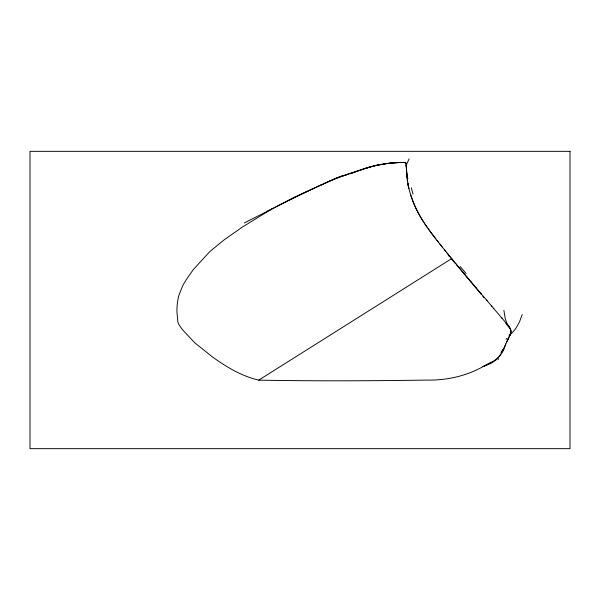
<?xml version="1.0" encoding="UTF-8"?>
<svg xmlns="http://www.w3.org/2000/svg" width="600" height="600" viewBox="0 0 600 600"><rect width="100%" height="100%" fill="white"/><g stroke="black" fill="none" stroke-linecap="round" stroke-linejoin="round"><path stroke-width="0.9" d="M522.21 314.558L519.533 321.817L516.412 327.457A38.4 38.4 0 0 1 513.105 331.77L509.07 335.745M510.33 334.08L510.638 333.06A8.527 6.623 -27.2 0 0 510.787 331.455M406.043 165.578L409.125 158.828M508.132 338.865L510.112 334.642M510.03 334.845L509.73 335.498M505.748 343.95C502.357 356.085 496.178 360.337 485.588 365.288M502.118 351.743L510.382 334.38L510.908 330.608A5.633 5.633 0 0 0 510.397 328.95L505.957 323.618M506.655 342.015L508.005 339.135M507.975 339.188L508.455 338.19M500.685 354.337L498.697 357.157A23.31 23.31 0 0 1 495.3 360.555L490.553 363.6L484.125 366.06L486.09 365.017M270.51 209.737L242.452 227.017A91.448 91.448 0 0 0 240.225 228.555L237.465 230.535A121.297 121.297 0 0 1 234.99 232.245L224.212 239.805L210.915 250.657A47.4 47.4 0 0 0 209.333 252.12L193.612 269.243A37.59 37.59 0 0 0 192.33 270.975L187.665 277.68A88.282 88.282 0 0 0 185.708 280.635L183.27 284.618A16.763 16.763 0 0 0 182.738 285.697L179.108 294.735A32.782 32.782 0 0 0 178.275 297.675L177.368 303.255A76.995 76.995 0 0 0 177.09 306.405L176.985 308.415A57.69 57.69 0 0 0 176.955 311.94L177.833 321.743A11.91 11.91 0 0 0 178.148 322.808A13.365 13.365 0 0 0 178.47 323.625A8.79 8.79 0 0 0 178.822 324.337L179.542 325.53A58.785 58.785 0 0 0 182.97 330.248L194.76 342.795L211.942 356.543A121.635 121.635 0 0 0 215.212 358.882C228.487 368.25 242.745 376.388 258.72 380.145L451.665 258.615M491.28 362.13L489.562 363.112M270.757 209.595L293.595 197.632L328.86 181.425A123.847 123.847 0 0 0 331.688 180.09L338.265 177.225A65.528 65.528 0 0 1 341.317 176.25L341.805 176.108M270.015 210.007L271.688 209.077M488.408 363.757L486.675 364.702M484.92 365.64L483.638 366.308M483.832 366.21L482.963 366.653M483.165 366.555C466.05 376.17 446.498 380.452 426.952 380.085C370.882 380.903 314.79 381.157 258.72 380.145M266.663 211.627L281.655 203.985M267.96 210.968L244.275 222.96M280.995 204.315L284.445 202.56M285.165 202.2L293.19 198.18M283.972 202.8L286.192 201.675M288.082 200.722L288.952 200.288M289.388 200.07L290.715 199.41M291.608 198.96L295.26 197.16M293.873 197.835L296.58 196.507M295.755 196.913L298.86 195.405M297.532 196.05L302.528 193.635M299.978 194.865L301.418 194.167M302.002 193.89L304.455 192.72M304.103 192.885L308.79 190.672M307.215 191.407L305.64 192.157M308.212 190.942L311.993 189.172M309.847 190.17L310.92 189.675M313.072 188.67L318.397 186.21M311.798 189.262L313.53 188.46M320.228 185.37L317.445 186.645M320.79 185.115L325.312 183.053M319.905 185.52L321.353 184.86M323.43 183.907L324.413 183.458M324.907 183.24L335.392 178.695M325.905 182.79L326.895 182.34M327.397 182.115L335.955 178.462A150.127 150.127 0 0 1 338.903 177.33L340.192 176.85M335.64 178.59L345.09 175.14M357 171.248L362.528 169.208A89.017 89.017 0 0 1 365.49 168.21A117.517 117.517 0 0 1 372.548 166.215A105.63 105.63 0 0 1 374.82 165.667L377.123 165.172A148.132 148.132 0 0 1 381.585 164.333L383.647 163.988A117.953 117.953 0 0 1 399.053 162.54L404.745 162.585A2.933 2.775 -35.6 0 1 405.51 162.757M356.228 171.532L357.998 170.91M352.118 172.988L356.445 171.45M340.455 176.76L341.257 176.468M354.517 172.155L354.983 171.99M354.293 172.238L351.697 173.13M341.528 176.37L342.337 176.085M351.165 173.303L350.175 173.7L351.33 173.25M342.608 175.995L343.493 175.688M344.362 175.387L343.59 175.65L345.892 175.178M344.745 175.252L349.575 173.648M345.803 174.9L346.327 174.72M347.34 174.382L347.76 174.24M346.98 174.502L347.445 174.352M347.903 174.195L348.623 173.962M361.515 169.755L355.553 171.705M349.32 173.73L350.827 173.235M362.048 169.583L363.165 169.222M361.365 169.808L362.272 169.507M350.377 173.385L355.665 171.675M363.067 169.252L366.825 168.045M364.567 168.765L365.085 168.6M365.625 168.428L366.105 168.27M366.345 168.195L367.545 167.82M367.065 167.97L368.28 167.595M367.793 167.745L369.712 167.16M368.52 167.52L369.007 167.37M369.255 167.295L372.233 166.44M369.923 167.093L375.353 165.637M372.435 166.38L377.985 165.06M375.562 165.593L384.06 163.972M344.265 175.5L345.998 175.163M378.12 165.03L381.6 164.363M384.015 163.98L390.57 163.132M384.353 163.928L386.033 163.688M387.165 163.538L389.1 163.297M389.85 163.208L398.355 162.593M390.923 163.095L394.702 162.765M395.077 162.735L396.69 162.645M397.425 162.615L400.103 162.547M399.54 162.562L400.463 162.547M400.425 162.547L401.97 162.525M400.77 162.54L401.543 162.532M402.248 162.525L402.638 162.517M401.857 162.525L402.908 162.517M402.832 162.517L405.195 162.667A1.868 1.868 0 0 1 405.638 162.847L405.757 162.922A1.185 1.185 0 0 1 406.072 163.252L407.415 181.215M403.582 162.51L405.705 162.495M448.305 255.368L449.4 256.62M451.043 258.502L455.408 263.52M456.495 264.78L481.185 294.315M506.107 323.032L509.235 326.692M491.4 305.782L493.83 308.647M493.463 308.212L501.945 318.165M501.39 317.513L506.805 323.858M480.653 293.145L487.08 300.705M486.525 300.06L491.873 306.337M474.165 285.48L476.002 287.655M475.785 287.4L480.855 293.385M468.48 278.745L471.728 282.6M471.158 281.918L474.382 285.743M467.67 277.785L456.135 264.007M467.115 277.125L468.728 279.038M456.202 264.09L452.235 259.298M482.812 296.295L483.9 297.608M450.697 257.438L451.95 258.96M451.785 258.75L452.325 259.41M448.935 255.285L450.322 256.98M450.158 256.778L451.005 257.805M447.54 253.583L448.537 254.798M448.237 254.438L449.077 255.458M446.857 252.743L447.998 254.138M445.5 251.07L446.918 252.817M444.442 249.772L445.147 250.642M445.838 251.49L442.507 247.365M442.62 247.507L440.362 244.688M441.06 245.558L441.967 246.69M439.957 244.178L434.985 237.825M439.418 243.487L440.482 244.83M438.338 242.123L436.972 240.382M508.38 325.837L507.668 324.862M510.63 329.843A15.832 12.3 -29.6 0 0 509.107 326.775L507.975 325.298A11.527 11.527 0 0 1 507.127 323.97L505.275 318.795L503.873 310.35M435.862 238.965L430.47 231.855M508.463 325.935L509.73 327.75A6.788 6.788 0 0 1 510.24 328.83M434.115 236.7L434.58 237.3M433.658 236.093L432.735 234.892M431.827 233.678L432.278 234.285M431.347 233.04L427.395 227.618M430.013 231.24L428.213 228.757M427.463 227.708L424.072 222.75M427.11 227.212L424.403 223.252M424.095 222.788L419.993 216.105M423.382 221.692L420.577 217.125M420.037 216.188L417.96 212.362M419.768 215.715L418.207 212.85M417.63 211.733L417.982 212.415M417.705 211.875L417.278 211.042M417.555 211.59L414.577 205.373M417.067 210.623L415.86 208.163M415.688 207.795L412.463 200.257M414.495 205.185L413.918 203.865M413.835 203.678L410.632 194.993M510.562 329.865L510.795 331.455M412.62 200.197A84.802 84.15 25.3 0 1 408.908 188.483L408.832 188.167M408.743 187.748L408.9 188.49M408.795 188.002L408.007 183.847M408.66 187.358L407.918 183.3M407.955 183.51L407.618 181.32M407.707 183.502L408.06 185.782M407.692 181.815L407.505 180.48M407.55 180.81L407.415 179.812M407.467 180.233L407.295 178.837M407.07 176.917L407.025 176.468M406.972 175.913L406.845 174.57M406.957 175.762L406.778 173.82M406.83 174.405L406.725 173.235M406.74 173.4L406.627 171.99M406.717 173.153L406.68 172.657M406.643 172.215L406.575 171.33M406.612 171.825L406.537 170.828M406.56 171.157L406.38 168.413M406.455 169.567L406.41 168.885M406.395 168.645L406.35 167.955M406.357 168.09L406.29 166.972M406.283 166.83L406.275 166.613A15.66 15.66 0 0 1 406.32 164.093A13.763 13.29 -11 0 0 406.252 165.735L406.298 167.055M341.805 176.108A41.16 41.16 0 0 1 344.108 175.53M466.058 273.502A150.315 6.668 50 0 1 460.17 266.468M406.965 178.065A10.613 0.99 81.6 0 1 406.86 177.097M510.368 328.785A8.212 8.212 0 0 1 510.232 334.695M405.518 162.743A1.62 1.53 -34.2 0 1 406.283 163.77M407.798 179.055A27.547 5.167 82.2 0 1 407.64 177.712M413.04 194.138A75.383 67.44 84.6 0 1 411.412 187.86M510.12 334.05A17.138 13.538 -24.3 0 1 509.783 334.837M498.42 359.325A40.598 1.08 -64 0 1 498.382 358.808M506.558 338.407A34.71 1.44 -67.9 0 1 506.168 339.315M502.605 349.688A39.945 6.217 -76.3 0 1 500.865 353.168M570 151.335L30 151.335L30 448.665L570 448.665L570 151.335"/></g></svg>
